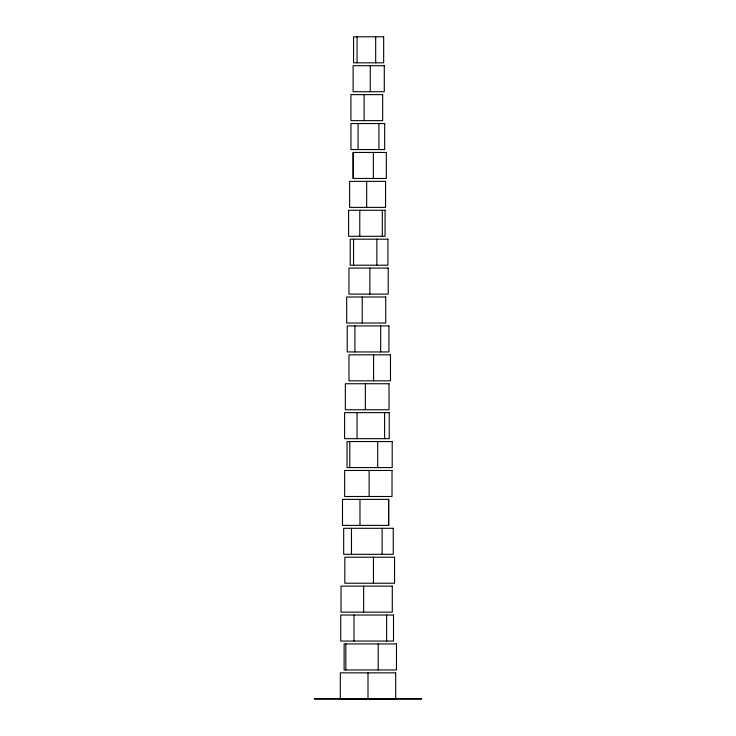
<?xml version="1.0" encoding="UTF-8"?>
<svg xmlns="http://www.w3.org/2000/svg" width="736" height="736" viewBox="0 0 736 736"><rect width="100%" height="100%" fill="white"/><g stroke="black" fill="none" stroke-linecap="round" stroke-linejoin="round"><path stroke-width="1.1" d="M388.553 499.385L388.553 525.403M386.63 615.029L386.63 641.047M384.615 412.648L384.615 438.674M382.306 210.266L382.306 236.293M382.113 528.292L382.113 554.318M380.678 325.919L380.678 351.937M378.902 123.538L378.902 149.555M378.184 643.945L378.184 669.962M377.715 441.563L377.715 467.581M376.869 239.182L376.869 265.199M375.673 36.8L375.673 62.818M373.594 354.826L373.594 380.843M373.354 152.444L373.354 178.471M373.446 557.207L373.446 583.225M370.245 65.716L370.245 91.733M369.877 268.088L369.877 294.115M369.132 470.47L369.132 496.496M368 672.851L368 698.878M366.684 181.36L366.684 207.377M365.35 383.741L365.35 409.759M364.099 94.622L364.099 120.64M363.648 586.123L363.648 612.14M362.213 297.004L362.213 323.021M359.968 499.385L359.968 525.403M359.775 210.266L359.775 236.293M358.055 123.538L358.055 149.555M357.07 36.8L357.07 62.818M357.043 412.648L357.043 438.674M354.899 325.919L354.899 351.937M353.998 615.029L353.998 641.047M353.556 239.182L353.556 265.199M353.363 152.444L353.363 178.471M351.468 528.292L351.468 554.318M349.802 441.563L349.802 467.581M345.837 643.945L345.837 669.962M383.668 36.8L353.574 36.8L353.574 62.818L383.668 62.818L383.668 36.8M384.284 65.716L353.105 65.716L353.105 91.733L384.284 91.733L384.284 65.716M382.674 94.622L350.916 94.622L350.916 120.64L382.674 120.64L382.674 94.622M384.68 123.538L350.952 123.538L350.952 149.555L384.68 149.555L384.68 123.538M386.336 152.444L352.976 152.444L352.976 178.471L386.336 178.471L386.336 152.444M385.563 181.36L349.628 181.36L349.628 207.377L385.563 207.377L385.563 181.36M385.066 210.266L348.606 210.266L348.606 236.293L385.066 236.293L385.066 210.266M387.927 239.182L350.198 239.182L350.198 265.199L387.927 265.199L387.927 239.182M388.212 268.088L348.947 268.088L348.947 294.115L388.212 294.115L388.212 268.088M385.738 297.004L346.693 297.004L346.693 323.021L385.738 323.021L385.738 297.004M388.93 325.919L347.236 325.919L347.236 351.937L388.93 351.937L388.93 325.919M390.476 354.826L348.974 354.826L348.974 380.843L390.476 380.843L390.476 354.826M389.022 383.741L345.34 383.741L345.34 409.759L389.022 409.759L389.022 383.741M389.224 412.648L344.604 412.648L344.604 438.674L389.224 438.674L389.224 412.648M392.205 441.563L347.042 441.563L347.042 467.581L392.205 467.581L392.205 441.563M392.021 470.47L344.678 470.47L344.678 496.496L392.021 496.496L392.021 470.47M388.728 499.385L342.488 499.385L342.488 525.403L388.728 525.403L388.728 499.385M393.254 528.292L343.675 528.292L343.675 554.318L393.254 554.318L393.254 528.292M394.551 557.207L344.816 557.207L344.816 583.225L394.551 583.225L394.551 557.207M392.288 586.123L341.016 586.123L341.016 612.14L392.288 612.14L392.288 586.123M393.512 615.029L340.722 615.029L340.722 641.047L393.512 641.047L393.512 615.029M396.465 643.945L344.117 643.945L344.117 669.962L396.465 669.962L396.465 643.945M395.674 672.851L340.326 672.851L340.326 698.878L395.674 698.878L395.674 672.851M421.535 698.547L314.465 698.547L314.465 699.2L421.535 699.2L421.535 698.547"/></g></svg>
